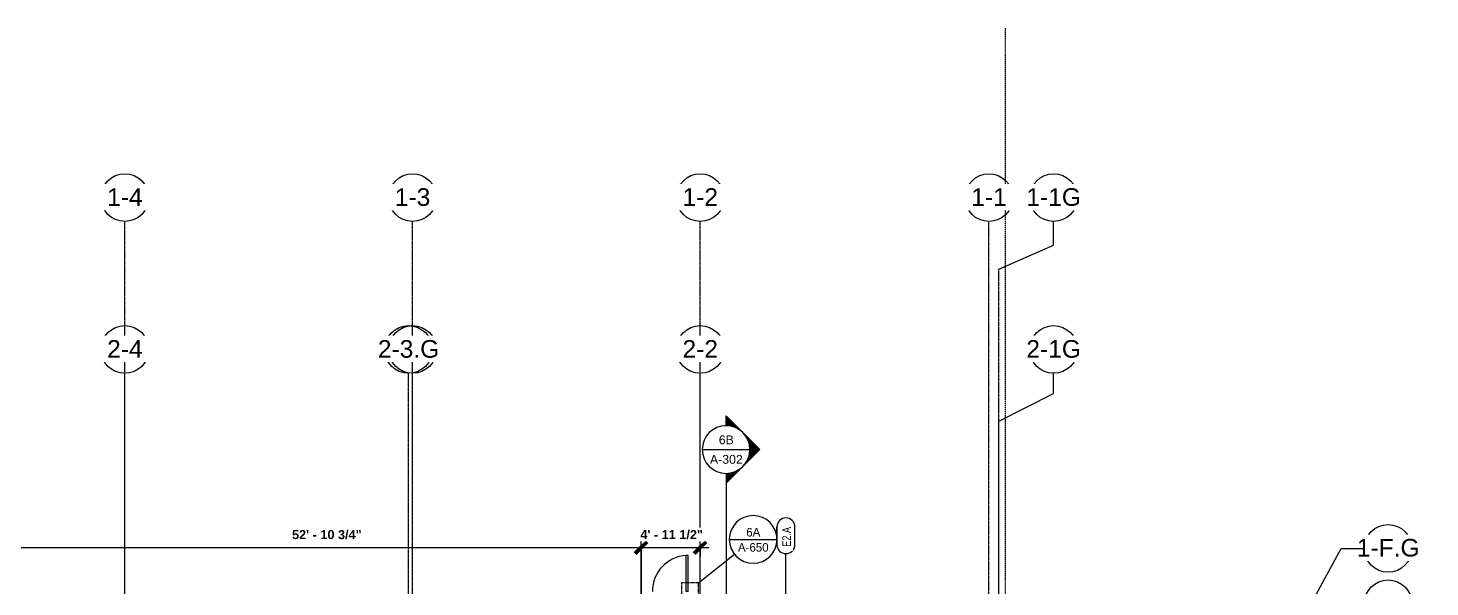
# Model space of a CAD drawing. Header units: inches. Extents: x 23906 to 26716, y -23130 to -20467.
# Drawn here: x 25304 to 26715, y -21117 to -20555 of the extents above; entities that cross this region are included whole.
import ezdxf

# ---------------------------------------------------------------- set-up
doc = ezdxf.new("R2010")
doc.units = ezdxf.units.IN
doc.header["$MEASUREMENT"] = 0
for name, pattern in [('Dash Dot 3_16_', [0.3125, 0.1875, -0.0625, 0, -0.0625]), ('Grid Line 1_2_', [0.875, 0.5, -0.125, 0.125, -0.125]), ('Hidden', [0.28125, 0.1875, -0.09375])]:
    doc.linetypes.add(name, pattern=pattern)
for name, color, linetype, lineweight in [('A-ANNO-DIMS', 211, 'Continuous', 9), ('A-ANNO-DIMS-96', 211, 'Continuous', 9), ('A-ANNO-SYMB', 150, 'Continuous', 9), ('A-DOOR', 31, 'Continuous', 20), ('A-PROP-SBCK', 71, 'Hidden', 140), ('A-WALL-IDEN', 211, 'Continuous', 9), ('G-ANNO-SYMB', 111, 'Continuous', 9), ('S-GRID', 1, 'Continuous', 9), ('S-GRID-IDEN', 1, 'Continuous', 9)]:
    doc.layers.add(name, color=color, linetype=linetype, lineweight=lineweight)
doc.styles.add('Arial', font='arial.ttf', dxfattribs={"height": 17.703593})
doc.styles.add('Arial_1', font='arial.ttf', dxfattribs={"height": 8.851796})
doc.styles.add('Arial_B', font='arialbd.ttf', dxfattribs={"height": 9.132806})
doc.styles.add('Century Gothic', font='GOTHIC.TTF', dxfattribs={"height": 8.622671})
doc.styles.add('Century Gothic_1', font='GOTHIC.TTF', dxfattribs={"width": 0.8, "height": 8.622671})
doc.dimstyles.new('OD_Dimension_3', dxfattribs={"dimscale": 12, "dimtxt": 9, "dimasz": 1, "dimexe": 0.75, "dimexo": 0.5, "dimgap": 0.5, "dimtad": 1, "dimdec": 3, "dimrnd": 0.125, "dimzin": 1, "dimdsep": 46, "dimlunit": 4, "dimtxsty": 'Arial_B', "dimblk1": 'OBLIQUE', "dimblk2": 'OBLIQUE', "dimsah": 1, "dimcen": 0.09, "dimdle": 0.75, "dimazin": 0, "dimtfac": 1, "dimtdec": 4, "dimtix": 1, "dimtmove": 0, "dimatfit": 3, "dimfxl": 1, "dimtvp": 1, "dimtfill": 1, "dimfrac": 2, "dimtolj": 1, "dimtzin": 0, "dimlwd": 13, "dimlwe": 13, "dimarcsym": 2})

# ---------------------------------------------------------------- blocks, each defined once
blk = doc.blocks.new('Single-Flush - 36_ x 96_-1048073-Enlarged First Floor Plan _East_')
at = {"layer": 'A-DOOR', "color": 7}
for p, q in [((16, 6.6), (16, 42.6)), ((18, 42.6), (16, 42.6)), ((18, 6.6), (18, 42.6)), ((18, 6.6), (16, 6.6))]:
    blk.add_line(p, q, dxfattribs=at)
at = {"layer": 'A-DOOR', "color": 43, "lineweight": 13}
blk.add_arc((18, 6.6), 36.1, 93.1789, 180, dxfattribs=at)
blk = doc.blocks.new('Grid - Grid Head - Circle-14747-Enlarged First Floor Plan _East_')
at = {"layer": 'S-GRID-IDEN'}
blk.add_circle((0, 0), 0.25, dxfattribs=at)
blk = doc.blocks.new('Section - Section Head - Filled-1526-Enlarged First Floor Plan _East_')
at = {"layer": 'G-ANNO-SYMB'}
h = blk.add_hatch(color=256, dxfattribs=at)
edge = h.paths.add_edge_path(flags=0)
edge.add_line((-0.427, 0.177), (-0.25, 0.354))
edge.add_line((-0.25, 0.354), (-0.25, 0.25))
edge.add_arc((-0.25, 0), 0.25, 90, 135)
h = blk.add_hatch(color=256, dxfattribs=at)
edge = h.paths.add_edge_path(flags=0)
edge.add_arc((-0.25, 0), 0.25, 45, 90)
edge.add_line((-0.25, 0.25), (-0.25, 0.354))
edge.add_line((-0.25, 0.354), (-0.073, 0.177))
h = blk.add_hatch(color=256, dxfattribs=at)
edge = h.paths.add_edge_path(flags=0)
edge.add_arc((-0.25, 0), 0.25, 137.9216, 180)
edge.add_line((-0.5, 0), (-0.604, 0))
edge.add_line((-0.604, 0), (-0.436, 0.168))
h = blk.add_hatch(color=256, dxfattribs=at)
edge = h.paths.add_edge_path(flags=0)
edge.add_line((-0.064, 0.168), (0.104, 0))
edge.add_line((0.104, 0), (0, 0))
edge.add_arc((-0.25, 0), 0.25, 0, 42.0784)
for p, q in [((-0.25, 0.354), (-0.604, 0)), ((-0.25, 0.354), (-0.427, 0.177)), ((-0.25, 0.354), (0.104, 0)), ((-0.25, 0.25), (-0.25, 0.354)), ((-0.073, 0.177), (-0.25, 0.354)), ((-0.25, 0.354), (-0.25, 0.25)), ((-0.436, 0.168), (-0.604, 0)), ((0.104, 0), (-0.064, 0.168)), ((-0.604, 0), (-0.5, 0)), ((0, 0), (0.104, 0)), ((-0.5, 0), (-0.604, 0)), ((0, 0), (0.104, 0))]:
    blk.add_line(p, q, dxfattribs=at)
for start, end in [(360, 180), (137.9216, 180), (90, 135), (45, 90), (0, 42.0784), (180, 360)]:
    blk.add_arc((-0.25, 0), 0.25, start, end, dxfattribs=at)
blk = doc.blocks.new('Wall Tag - 1_4_-1369832-Enlarged First Floor Plan _East_')
at = {"layer": 'A-WALL-IDEN', "color": 153}
for p, q in [((-0.082, 0.097), (0.105, 0.097)), ((0.105, 0.097), (-0.082, 0.097)), ((-0.082, -0.091), (0.105, -0.091)), ((-0.082, -0.091), (0.105, -0.091))]:
    blk.add_line(p, q, dxfattribs=at)
for centre, start, end in [((-0.082, 0.003), 90, 270), ((-0.082, 0.003), 90, 270), ((0.105, 0.003), 270, 90), ((0.105, 0.003), 270, 90)]:
    blk.add_arc(centre, 0.0937, start, end, dxfattribs=at)
blk = doc.blocks.new('DIMBLOCK52-Enlarged First Floor Plan _East_')
at = {"layer": 'A-ANNO-DIMS-96', "lineweight": 13}
for p, q in [((25286.6, -21200.3), (25286.6, -21068.8)), ((25921.4, -21200.3), (25921.4, -21068.8)), ((25286.6, -21077.8), (25921.4, -21077.8)), ((25286.6, -21077.8), (25286.6, -21200.3)), ((25921.4, -21077.8), (25921.4, -21200.3))]:
    blk.add_line(p, q, dxfattribs=at)
at = {"layer": 'A-ANNO-DIMS-96', "lineweight": 50}
for p, q in [((25286.6, -21077.8), (25292.6, -21071.8)), ((25921.4, -21077.8), (25927.4, -21071.8)), ((25286.6, -21077.8), (25280.6, -21083.8)), ((25921.4, -21077.8), (25915.4, -21083.8))]:
    blk.add_line(p, q, dxfattribs=at)
at = {"layer": 'A-ANNO-DIMS-96', "color": 0, "lineweight": 13, "insert": (25570.1, -21060.1), "char_height": 9.133, "width": 81.429, "attachment_point": 1, "line_spacing_factor": 0.938532, "style": 'Arial_B', "bg_fill": 3, "box_fill_scale": 1.25, "bg_fill_color": 0, "bg_fill_transparency": 0}
blk.add_mtext('52\' - 10 3/4"', dxfattribs=at)
blk = doc.blocks.new('_Oblique')
at = {"color": 0, "linetype": 'ByBlock', "lineweight": -2}
blk.add_line((-0.5, -0.5), (0.5, 0.5), dxfattribs=at)
blk = doc.blocks.new('DIMBLOCK53-Enlarged First Floor Plan _East_')
at = {"layer": 'A-ANNO-DIMS-96', "lineweight": 13}
for p, q in [((25921.4, -21200.3), (25921.4, -21068.8)), ((25921.4, -21077.8), (25989.9, -21077.8)), ((25921.4, -21077.8), (25921.4, -21200.3)), ((25980.9, -21075.3), (25980.9, -21086.8)), ((25980.9, -21077.8), (25980.9, -21075.3))]:
    blk.add_line(p, q, dxfattribs=at)
at = {"layer": 'A-ANNO-DIMS-96', "lineweight": 50}
for p, q in [((25921.4, -21077.8), (25927.4, -21071.8)), ((25980.9, -21077.8), (25986.9, -21071.8)), ((25921.4, -21077.8), (25915.4, -21083.8)), ((25980.9, -21077.8), (25974.9, -21083.8))]:
    blk.add_line(p, q, dxfattribs=at)
at = {"layer": 'A-ANNO-DIMS-96', "color": 0, "lineweight": 13, "insert": (25920.6, -21060.1), "char_height": 9.133, "width": 73.2, "attachment_point": 1, "line_spacing_factor": 0.938532, "style": 'Arial_B', "bg_fill": 3, "box_fill_scale": 1.25, "bg_fill_color": 0, "bg_fill_transparency": 0}
blk.add_mtext('4\' - 11 1/2"', dxfattribs=at)
blk = doc.blocks.new('Floor Plan - Callout Head-19020-Enlarged First Floor Plan _East_')
at = {"layer": 'A-ANNO-SYMB'}
blk.add_line((-0.25, 0), (0.25, 0), dxfattribs=at)
for start, end in [(360, 180), (180, 360)]:
    blk.add_arc((0, 0), 0.25, start, end, dxfattribs=at)

msp = doc.modelspace()

# ---------------------------------------------------------------- linework, layer by layer
at = {"layer": 'A-PROP-SBCK', "color": 43, "lineweight": 13}
msp.add_line((26287.5152, -20555.0739), (26287.5152, -23033.9459), dxfattribs=at)
at = {"layer": 'A-WALL-IDEN', "color": 153}
msp.add_line((26067.0856, -21128.4278), (26067.0856, -21083.8231), dxfattribs=at)
at = {"layer": 'G-ANNO-SYMB'}
for p, q in [((25982.817, -20979.0772), (26030.817, -20979.0772)), ((26006.817, -21003.0772), (26006.817, -22879.3806))]:
    msp.add_line(p, q, dxfattribs=at)
at = {"layer": 'S-GRID', "linetype": 'Grid Line 1_2_'}
for p, q in [((25401.8902, -22929.3071), (25401.8902, -20749.6602)), ((25691.3902, -22929.3071), (25691.3902, -20749.6602)), ((25980.8902, -22929.3071), (25980.8902, -20749.6602)), ((26271.3902, -22389.5762), (26271.3902, -20749.6602)), ((26281.3902, -22881.3071), (26281.3902, -20797.6602)), ((25401.8902, -23058.9049), (25401.8902, -20902.4278)), ((25687.3902, -23010.9049), (25687.3902, -20902.4278)), ((25691.3902, -23058.9049), (25691.3902, -20902.4278)), ((25980.8902, -23058.9049), (25980.8902, -20902.4278)), ((26281.3902, -23010.9049), (26281.3902, -20950.4278))]:
    msp.add_line(p, q, dxfattribs=at)
at = {"layer": 'S-GRID'}
for p, q in [((26336.4676, -20773.6602), (26336.4676, -20749.6602)), ((26281.3902, -20797.6602), (26336.4676, -20773.6602)), ((26336.4676, -20922.7568), (26336.4676, -20902.4278)), ((26281.3902, -20950.4278), (26336.4676, -20922.7568))]:
    msp.add_line(p, q, dxfattribs=at)

# ---------------------------------------------------------------- block references
at = {"layer": 'A-DOOR', "color": 250, "lineweight": 13}
msp.add_blockref('Single-Flush - 36_ x 96_-1048073-Enlarged First Floor Plan _East_', (25950.7652, -21128.4278), dxfattribs=at)
at = {"layer": 'A-WALL-IDEN', "color": 153, "xscale": 95.99999999999994, "yscale": 95.99999999999994, "zscale": 95.99999999999994, "rotation": 89.99999999999991}
msp.add_blockref('Wall Tag - 1_4_-1369832-Enlarged First Floor Plan _East_', (26067.3793, -21066.9278), dxfattribs=at)
at = {"layer": 'G-ANNO-SYMB', "xscale": 95.99999999999994, "yscale": 95.99999999999994, "zscale": 95.99999999999994, "rotation": 269.9999999999996}
msp.add_blockref('Section - Section Head - Filled-1526-Enlarged First Floor Plan _East_', (26006.817, -21003.0772), dxfattribs=at)
at = {"layer": 'S-GRID-IDEN', "xscale": 95.99999999999994, "yscale": 95.99999999999994, "zscale": 95.99999999999994}
for p in [(25401.8902, -20725.6602), (25691.3902, -20725.6602), (25980.8902, -20725.6602), (26336.4676, -20725.6602), (25401.8902, -20878.4278), (25691.3902, -20878.4278), (25980.8902, -20878.4278), (26336.4676, -20878.4278)]:
    msp.add_blockref('Grid - Grid Head - Circle-14747-Enlarged First Floor Plan _East_', p, dxfattribs=at)
at = {"layer": 'S-GRID-IDEN', "xscale": 95.99999999999994, "yscale": 95.99999999999994, "zscale": 95.99999999999994, "rotation": 89.99999999999982}
for p in [(26673.0048, -21078.526), (26673.0048, -21134.3028)]:
    msp.add_blockref('Grid - Grid Head - Circle-14747-Enlarged First Floor Plan _East_', p, dxfattribs=at)

# ---------------------------------------------------------------- texts
at = {"layer": 'A-ANNO-SYMB', "char_height": 8.62267, "attachment_point": 2, "line_spacing_factor": 0.984117, "style": 'Century Gothic'}
for s, insert, width in [('6A', (26034.2374, -21058.003), 18.468), ('A-650', (26034.2374, -21073.1952), 38.88)]:
    msp.add_mtext(s, dxfattribs=dict(at, insert=insert, width=width))
at = {"layer": 'G-ANNO-SYMB', "char_height": 8.8518, "attachment_point": 2, "line_spacing_factor": 0.938532, "style": 'Arial_1'}
for s, insert, width in [('6B', (26007.1243, -20964.9081), 18.036), ('A-302', (26007.1243, -20984.5443), 39.312)]:
    msp.add_mtext(s, dxfattribs=dict(at, insert=insert, width=width))

# ---------------------------------------------------------------- next in the draw order: texts
at = {"layer": 'A-WALL-IDEN', "insert": (26063.445, -21066.9567), "char_height": 8.62267, "width": 23.76, "attachment_point": 2, "rotation": 90, "line_spacing_factor": 0.984117, "style": 'Century Gothic_1', "bg_fill": 3, "box_fill_scale": 1.25, "bg_fill_color": 0, "bg_fill_transparency": 0}
msp.add_mtext('E2.A', dxfattribs=at)
at = {"layer": 'S-GRID-IDEN', "char_height": 17.70359, "attachment_point": 2, "line_spacing_factor": 0.938532, "style": 'Arial', "bg_fill": 3, "box_fill_scale": 1.25, "bg_fill_color": 0, "bg_fill_transparency": 0}
for s, insert, width in [('1-4', (25401.8856, -20716.2234), 42.552), ('1-3', (25691.3856, -20716.2234), 42.552), ('1-2', (25980.8856, -20716.2234), 42.552), ('1-1G', (26336.463, -20716.2234), 65.448), ('2-4', (25401.8856, -20868.9909), 42.552), ('2-3', (25691.3856, -20868.9909), 42.552), ('2-2', (25980.8856, -20868.9909), 42.552), ('2-1G', (26336.463, -20868.9909), 65.448), ('1-F.G', (26673.1023, -21068.9962), 75.168)]:
    msp.add_mtext(s, dxfattribs=dict(at, insert=insert, width=width))

# ---------------------------------------------------------------- next in the draw order: dimensions: what is measured, and where the dimension line sits
at = {"layer": 'A-ANNO-DIMS', "lineweight": 13}
dim = msp.add_linear_dim(base=(25921.39023, -21077.80459), p1=(25286.61166, -21206.30281), p2=(25921.39023, -21206.30281), dimstyle='OD_Dimension_3', override={"dimpost": '<>', "dimfxl": 634.778564}, dxfattribs=at)
dim.commit()
dim.dimension.update_dxf_attribs({"geometry": 'DIMBLOCK52-Enlarged First Floor Plan _East_', "text_midpoint": (25604.00094, -21067.08244)})

# ---------------------------------------------------------------- next in the draw order: linework, layer by layer
at = {"layer": 'S-GRID'}
for p, q in [((26601.0048, -21124.3028), (26625.8716, -21078.526)), ((26625.8716, -21078.526), (26649.0048, -21078.526))]:
    msp.add_line(p, q, dxfattribs=at)

# ---------------------------------------------------------------- next in the draw order: block references
at = {"layer": 'A-ANNO-SYMB', "xscale": 95.99999999999994, "yscale": 95.99999999999994, "zscale": 95.99999999999994}
msp.add_blockref('Floor Plan - Callout Head-19020-Enlarged First Floor Plan _East_', (26034.0989, -21069.4936), dxfattribs=at)
at = {"layer": 'S-GRID-IDEN', "xscale": 95.99999999999994, "yscale": 95.99999999999994, "zscale": 95.99999999999994}
for p in [(26271.3902, -20725.6602), (25687.3902, -20878.4278)]:
    msp.add_blockref('Grid - Grid Head - Circle-14747-Enlarged First Floor Plan _East_', p, dxfattribs=at)

# ---------------------------------------------------------------- next in the draw order: dimensions: what is measured, and where the dimension line sits
at = {"layer": 'A-ANNO-DIMS', "lineweight": 13}
dim = msp.add_linear_dim(base=(25980.8902, -21077.8046), p1=(25921.3902, -21206.3028), p2=(25980.8902, -21069.3193), dimstyle='OD_Dimension_3', override={"dimpost": '<>', "dimfxl": 149.347683}, dxfattribs=at)
dim.commit()
dim.dimension.update_dxf_attribs({"geometry": 'DIMBLOCK53-Enlarged First Floor Plan _East_', "text_midpoint": (25951.1402, -21067.0824)})

# ---------------------------------------------------------------- next in the draw order: linework, layer by layer
at = {"layer": 'A-ANNO-SYMB'}
msp.add_line((25979.0901, -21113.3141), (26015.3271, -21084.4475), dxfattribs=at)
at = {"layer": 'A-ANNO-SYMB', "linetype": 'Dash Dot 3_16_'}
for p, q in [((25962.1409, -21113.3141), (25962.1409, -21141.3862)), ((25979.0901, -21113.3141), (25962.1409, -21113.3141)), ((25979.0901, -21141.3862), (25979.0901, -21113.3141))]:
    msp.add_line(p, q, dxfattribs=at)

# ---------------------------------------------------------------- next in the draw order: texts
at = {"layer": 'S-GRID-IDEN', "char_height": 17.70359, "attachment_point": 2, "line_spacing_factor": 0.938532, "style": 'Arial', "bg_fill": 3, "box_fill_scale": 1.25, "bg_fill_color": 0, "bg_fill_transparency": 0}
for s, insert, width in [('1-1', (26271.3856, -20716.2234), 42.552), ('2-3.G', (25687.3856, -20868.9909), 73.656)]:
    msp.add_mtext(s, dxfattribs=dict(at, insert=insert, width=width))

doc.saveas('drawing.dxf')
